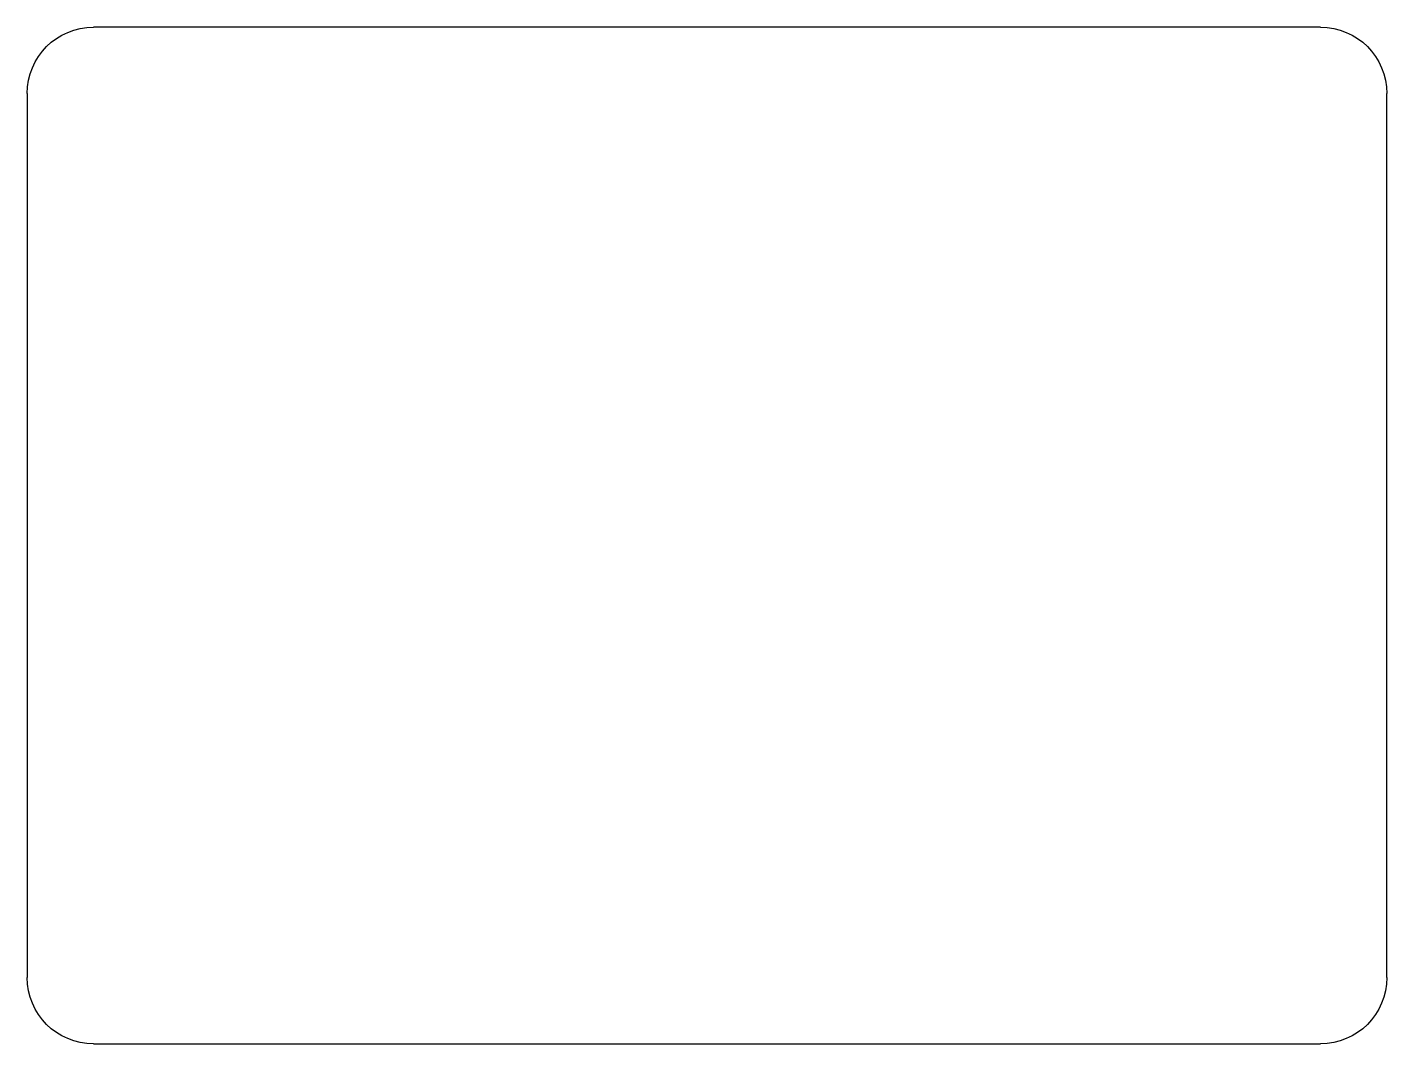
# Model space of a CAD drawing. Header units: millimetres. Extents: x 26.2 to 87.7, y 60 to 106.
import ezdxf

# ---------------------------------------------------------------- set-up
doc = ezdxf.new("R2010")
doc.units = ezdxf.units.MM
doc.layers.get('0').update_dxf_attribs({"color": 13, "true_color": 0xff5454})

msp = doc.modelspace()

# ---------------------------------------------------------------- linework, layer by layer
for p, q in [((84.7, 105.987), (29.2, 105.987)), ((26.2, 102.987), (26.2, 62.987)), ((87.7, 62.987), (87.7, 102.987)), ((29.2, 59.987), (84.7, 59.987))]:
    msp.add_line(p, q)
at = {"extrusion": (0, 0, -1)}
for centre, start, end in [((-29.2, 102.987), 0, 90), ((-84.7, 102.987), 90, 180), ((-29.2, 62.987), 270, 0), ((-84.7, 62.987), 180, 270)]:
    msp.add_arc(centre, 3, start, end, dxfattribs=at)

doc.saveas('drawing.dxf')
